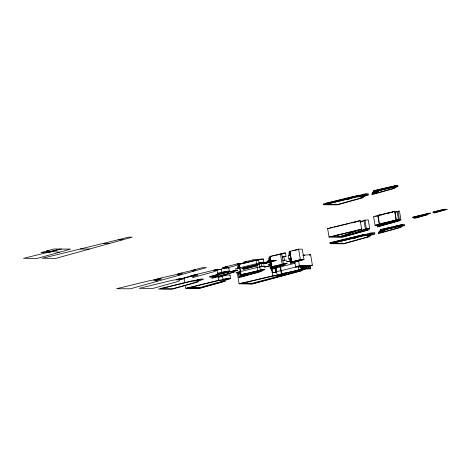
<?xml version="1.0" encoding="UTF-8"?>
<svg xmlns="http://www.w3.org/2000/svg" width="471" height="471" viewBox="0 0 471 471"><rect width="100%" height="100%" fill="white"/><g stroke="black" fill="none" stroke-linecap="round" stroke-linejoin="round"><path stroke-width="0.71" d="M390.93 221.352L383.011 224.143L379.249 224.19A3.886 0.53 -9.5 0 0 375.046 225.356L373.615 216.807M294.781 263.301L280.245 266.939A3.886 0.53 -9.5 0 0 275.894 268.105L276.13 268.34M276.518 272.044L276.53 271.902A3.886 0.53 -9.5 0 1 280.881 270.737L296.848 266.769M156.307 281.581L158.256 278.585L181.794 273.292M178.974 275.282L180.293 273.257L194.965 269.889M179.934 279.68L178.951 281.193L152.94 288.423L139.298 288.329L172.221 280.298L176.501 279.656M193.098 271.355L194.093 269.824L202.836 267.616L206.475 267.64L130.296 288.811L116.655 288.717L149.584 280.687L160.464 278.702M193.575 276.124L192.592 277.637L215.265 271.337L215.977 270.236M194.352 274.934L213.834 270.219M199.133 280.41L198.15 281.917L172.139 289.147L158.497 289.059L191.42 281.028L195.7 280.386M212.774 276.854L211.791 278.361L234.464 272.061L235.176 270.96M213.551 275.659L233.033 270.949M217.561 274.658L217.496 273.168L221.776 272.526A3.886 0.53 -9.5 0 1 227.411 271.184A3.886 0.53 -9.5 0 1 228.017 271.967M220.852 269.759L221.076 269.424M229.813 275.352A3.886 0.53 -9.5 0 0 227.11 275.088A3.886 0.53 -9.5 0 0 222.412 276.324L217.985 277.189L220.387 276.83M224.685 267.758L223.966 268.859L238.085 264.932L238.65 264.072L240.734 263.424L238.055 263.66L225.167 267.01M221.411 273.086L221.941 272.703L225.203 272.55M187.953 288.017L199.61 288.099L224.043 281.305L224.838 280.08L219.003 280.445L187.953 288.017L187.87 287.54M226.398 279.674L225.415 281.181L199.404 288.411L185.762 288.317L185.297 285.532M239.292 265.497A3.886 0.53 -9.5 0 1 238.291 265.668L237.307 267.175L237.531 268.505M240.816 274.923L239.262 264.178L258.55 259.762L260.298 270.213L240.816 274.923A3.886 0.53 -9.5 0 1 244.249 274.946A3.886 0.53 -9.5 0 1 240.039 276.118L239.056 277.625L238.185 272.403M244.726 262.488L244.166 263.348L257.543 259.633L253.904 259.609L245.161 261.817C237.672 263.766 251.726 261.511 245.114 261.894M238.503 274.305L239.486 272.791L240.039 276.118M243.884 268.482L243.166 269.583L257.284 265.662L257.849 264.802L259.933 264.149L257.254 264.39L244.367 267.74M241.346 276.094L240.84 276.871L260.357 271.449L260.899 270.619L258.037 270.748L242.306 274.522L243.525 274.416A5.358 0.73 -9.5 0 1 245.574 274.846A5.358 0.73 -9.5 0 1 241.276 276.106L241.264 275.623M263.925 263.218L263.366 264.078L276.742 260.357L273.103 260.333L264.361 262.541C256.872 264.496 270.925 262.235 264.313 262.618M270.024 257.19A2.432 0.33 -9.5 0 1 269.4 257.296L268.682 258.402L269.029 260.492M286.021 256.354L284.307 256.342L282.217 256.995L286.021 256.354L285.45 252.962L285.043 252.903L270.001 256.371L271.632 267.004A2.432 0.33 -9.5 0 1 273.775 267.016A2.432 0.33 -9.5 0 1 271.149 267.746L270.431 268.847L269.73 264.667M262.441 270.224L261.729 271.325L239.056 277.625M271.632 267.004L270.001 256.371M272.132 267.622L272.385 267.234L272.214 268.093L272.132 267.622L283.1 264.572L283.183 265.049L272.214 268.093M290.419 251.85L289.441 252.032L288.882 252.892L289.347 255.676M290.631 263.342L291.19 262.477L293.292 261.894L291.578 261.882L289.877 251.355L298.62 249.147L302.258 249.171L304.007 259.621L290.631 263.342L289.93 259.162M283.183 265.049L283.571 264.449L282.217 264.461L273.722 266.568L274.375 266.545A3.903 0.53 -9.5 0 1 272.968 267.605L272.462 267.711M271.749 266.822L284.519 263.654L287.216 263.477L285.114 264.066L284.555 264.926L270.431 268.847M291.578 261.882L289.877 251.355M364.277 196.113L363.294 197.626L337.283 204.856L323.642 204.761L323.483 203.813L356.406 195.783L360.686 195.141L360.845 196.089L356.565 196.731L323.642 204.761M375.723 191.556A3.886 0.53 -9.5 0 1 372.908 192.133L371.925 193.646L372.084 194.594L394.751 188.294L395.469 187.193M373.844 191.891L373.874 190.649L393.167 186.228L393.326 187.175L373.844 191.891A3.886 0.53 -9.5 0 1 377.271 191.915A3.886 0.53 -9.5 0 1 373.067 193.081L372.084 194.594M359.85 221.929L365.137 220.063A3.886 0.53 -9.5 0 0 368.251 219.863L369.682 228.411L368.699 229.925L342.688 237.154L329.046 237.06L327.616 228.512L360.209 220.563L361.64 229.112L341.298 236.825M370.795 235.064L369.812 236.572L343.801 243.801L330.159 243.707L330 242.759L362.923 234.729L367.203 234.087L367.362 235.041L363.082 235.683L330.159 243.707M377.253 225.468L377.489 226.892L378.472 225.379L380.433 225.014A3.886 0.53 -9.5 0 0 382.676 224.214M382.24 230.502A3.886 0.53 -9.5 0 1 379.426 231.078L378.443 232.592L378.602 233.539L401.268 227.24L401.987 226.139M380.362 230.837L399.844 226.127L399.685 225.173L380.391 229.595L380.362 230.837A3.886 0.53 -9.5 0 1 383.788 230.861A3.886 0.53 -9.5 0 1 379.585 232.032L378.602 233.539M395.098 212.074L399.443 210.943L400.874 219.492L400.156 220.593L377.489 226.892M414.592 217.437L413.874 218.538L427.998 214.617L428.557 213.752L430.641 213.104L427.962 213.339L415.075 216.689M434.633 212.168L434.074 213.027L447.45 209.312L443.812 209.289L435.069 211.497C427.58 213.451 441.633 211.191 435.021 211.573M380.715 224.019L396.47 220.016L399.326 219.88L398.784 220.716L379.273 226.139L379.95 225.114M302.029 269.1L301.199 269.124L302.747 267.192L312.397 265.22L310.648 254.77L303.442 255.07M303.147 267.687L303.995 266.633L305.915 266.351L304.025 266.633L302.806 268.688L303.695 268.523A3.903 0.53 -9.5 0 1 307.481 268.57L309.07 268.617L308.793 266.203L309.07 268.617M275.894 268.105L271.431 268.947L276.418 268.676M276.636 272.091L276 268.293L275.376 268.688L276.012 272.485L272.067 272.75L276.53 271.902L277.319 275.464A3.886 0.53 -9.5 0 0 283.436 274.664A3.886 0.53 -9.5 0 0 282.706 273.91A3.886 0.53 -9.5 0 0 277.089 275.229L272.833 275.841L239.115 283.795L237.366 273.345L238.773 273.015M276.012 272.485L276.324 272.138L275.688 268.335M241.941 283.053L252.226 283.289L277.507 276.506L278.649 275.235L278.726 275.706L277.59 276.983L252.309 283.76L241.287 283.507L273.08 276.006L278.726 275.706M278.926 276.877L280.333 275.3M300.934 266.733L301.375 269.394L281.44 274.063L280.021 265.609M281.57 275.3L280.851 276.106L301.04 270.695L301.817 269.83L299.067 269.93L282.977 273.663L284.16 273.563A5.358 0.73 -9.5 0 1 285.974 274.045A5.358 0.73 -9.5 0 1 281.499 275.311L281.423 274.84M303.406 269.441L302.382 270.584L252.014 284.09L239.115 283.795M237.331 268.682L237.684 268.494M262.282 259.256L259.503 259.615L260.098 259.704M263.472 266.38L261.9 266.368M285.467 253.033L285.114 253.215M291.131 259.068C287.587 261.005 286.945 253.592 290.872 254.693M286.545 260.239L284.943 260.145L282.853 260.793M288.917 259.144L291.508 258.497M362.711 194.77L363.294 194.558M394.386 185.945L394.439 186.18M396.717 185.798L396.971 185.603L394.963 185.786M375.634 216.436L376.641 216.118M369.464 233.616L369.129 233.869M353.868 222.6L355.782 221.876M357.171 221.717L360.209 220.563M360.274 222.135L363.571 220.887M340.345 236.819L357.212 230.425M369.682 228.411A3.886 0.53 -9.5 0 1 366.568 228.612L348.958 235.153L348.717 233.728M352.596 234.14L366.297 228.947M298.167 266.192L302.341 266.139A3.415 0.465 -9.5 0 1 305.532 265.467M302.388 266.633L302.423 266.615A3.415 0.465 -9.5 0 1 307.757 265.791L308.841 265.638L299.562 266.021L297.554 266.674L302.388 266.633L302.305 266.156M387.009 213.663L389.499 212.804L382.111 214.582M390.612 212.745L394.81 211.302L396.241 219.851L379.65 225.568M395.846 212.15L397.807 211.473M379.273 226.139L397.453 219.869M385.82 224.32L399.42 219.627L397.989 211.079M390.724 222.954L399.237 220.022M294.699 261.417L295.629 266.986L299.426 265.762L312.397 265.22M223.478 268.729L224.249 268.511M354.233 237.143L355.375 236.948M400.903 224.891L402.581 224.543M242.553 275.776L241.694 275.888L241.97 275.77M188.6 287.546L199.527 287.622L223.96 280.828L224.043 281.305M240.763 276.395L260.275 270.972L260.357 271.449M294.381 261.54L300.533 259.833M280.775 275.635L300.963 270.219L301.04 270.695M118.274 239.733L128.477 237.16L132.115 237.184L55.937 258.355L42.296 258.261L118.274 239.733L122.825 239.768M292.874 250.837L297.631 249.636M291.626 261.805L300.368 259.598L304.007 259.621M352.137 222.812L351.713 222.96L352.008 223.007M289.583 255.052L290.289 254.905M261.54 266.439L260.816 266.827M225.014 275.741L225.921 275.541M45.504 252.639L60.023 249.035M272.68 255.941L281.823 253.999M61.542 249.047L23.55 258.308L37.191 258.402L70.632 249.106L53.965 248.994L40.959 252.609L48.537 252.662L52.993 251.42L46.529 251.061L59.481 252.209M325.673 203.507L333.433 201.617M334.846 201.27L354.604 196.454M329.806 228.205L332.591 227.528M333.986 227.187L350.006 223.283M353.238 222.495L358.502 221.211M329.046 237.06L361.969 229.03M359.932 229.76L331.237 236.754L342.894 236.836L367.327 230.048L368.122 228.818L365.39 228.918L363.959 220.369L364.866 220.393M184.832 282.747L184.014 277.872L191.02 276.165M215.535 270.183L221.217 269.2A3.886 0.53 -9.5 0 1 224.42 268.199M186.204 277.566L190.437 276.536M332.897 242.282L363.241 234.888M185.762 288.317L218.685 280.292L222.966 279.65A3.886 0.53 -9.5 0 1 228.453 278.32A3.886 0.53 -9.5 0 1 229.459 279.02A3.886 0.53 -9.5 0 1 223.283 279.868L222.412 276.324M378.154 189.842L375.322 190.525L376.388 190.431M379.573 189.501L390.2 186.94M383.6 223.908L382.864 223.913L384.042 223.59A5.817 0.789 -9.5 0 0 381.539 223.637L379.438 223.896L378.007 215.347L394.81 211.302M380.45 214.982L381.439 214.747M390.135 212.651L392.667 212.038M379.438 223.896L398.731 219.474A2.432 0.33 -9.5 0 0 399.261 219.633L400.874 219.492M391.754 227.081L381.84 229.477L382.905 229.377M393.173 226.739L398.56 225.615M244.249 263.207L239.262 264.178L241.011 274.628M254.876 260.646L256.289 260.304M264.761 266.88L270.383 265.556M264.266 267.222L269.212 266.056M286.38 261.805L290.66 260.81M286.916 261.905L289.689 261.258M308.87 266.68L304.072 267.11M370.235 233.404L371.701 233.157M283.401 253.21L282.6 253.463L283.218 253.498M238.45 268.282L239.916 268.034M291.219 258.915L289.871 258.997L291.39 258.656M284.596 260.333L283.801 260.616L284.655 260.593M271.426 264.137L269.4 264.266L271.673 263.748M240.657 272.309L237.967 272.479L240.551 271.832M309.264 255.011L310.648 254.77M390.906 186.769L393.303 186.675M356.724 195.936L360.409 195.706M363.883 234.788L365.826 234.499M259.109 263.083L239.627 267.799A3.886 0.53 -9.5 0 0 235.735 269.188M219.839 269.606L221.388 269.377M259.745 266.886L240.263 271.602A3.886 0.53 -9.5 0 0 236.036 272.839A3.886 0.53 -9.5 0 0 240.487 272.621M217.349 273.392L221.494 273.092M378.007 215.347L379.962 215.106M364.701 194.27L366.255 194.17M348.369 198.044L349.011 198.05M377.624 215.936L378.549 215.836M428.557 213.752L426.838 213.74M289.83 251.432L290.313 251.373M283.654 253.168L284.513 253.174M238.65 264.072L236.931 264.06M270.707 259.98L268.764 260.463L269.082 260.557M257.849 264.802L256.13 264.79M285.114 264.066L283.412 264.119L281.805 253.716M279.968 267.245L280.881 267.151M379.897 214.888L381.598 214.735M341.928 236.583L345.231 236.183L344.996 234.758M397.895 211.332L397.106 211.385L398.537 219.933M379.285 215.471L379.673 215.435M289.512 255.417L288.281 255.341M261.287 266.827L261.617 266.798M382.87 223.295L383.029 223.283A7.289 0.989 -9.5 0 1 384.931 223.248L385.319 223.283M302.806 255.364L304.237 255.306M361.569 196.625L356.883 196.89L325.832 204.461L337.489 204.538L361.922 197.749L362.717 196.525C358.372 197.125 362.087 197.143 361.675 196.701M258.685 260.21L257.278 260.157M306.327 266.474L310.301 266.356L310.554 268.859L305.467 269M308.988 268.146L307.404 268.093A3.903 0.53 -9.5 0 0 303.618 268.046M295.629 266.986L303.618 266.922M327.616 228.512L329.052 228.517M330 242.759L332.155 242.771M103.755 243.342L109.82 243.383M80.288 249L89.378 249.059M184.014 277.872L185.45 277.878M275.894 275.288L276.565 275.341M221.535 269.424L221.217 269.2L221.776 272.526M390.606 186.61L390.765 187.564M394.739 211.308L396.17 219.863M397.124 225.562L397.283 226.51M373.874 190.649L374.033 191.597M380.391 229.595L380.55 230.543M379.249 224.19L377.819 215.641A3.886 0.53 -9.5 0 0 373.644 216.943M372.908 192.133L373.067 193.081M379.426 231.078L379.585 232.032M364.937 219.998L366.367 228.547M356.406 195.783L356.565 196.731M362.923 234.729L363.082 235.683M341.763 234.01L342.117 236.148A3.303 0.447 -9.5 0 0 338.284 236.807L337.925 234.67M310.206 266.769L310.554 268.859M306.038 266.28L306.115 266.757M298.62 249.147L300.368 259.598M300.845 267.033L301.199 269.124M298.614 260.887L299.426 265.762M298.985 269.453L299.067 269.93M298.384 267.098L298.826 269.759M289.441 252.032L289.995 255.353M290.631 259.156L291.19 262.477M283.919 256.942L284.555 260.74M280.41 253.787L282.158 264.237M280.522 266.627L281.711 273.751M277.507 276.506L277.59 276.983M275.57 275.164L275.653 275.635M271.891 268.882L272.526 272.68M271.637 268.717L272.833 275.841M271.537 269.583L271.749 270.849M269.4 257.296L269.842 259.957M270.589 264.419L271.149 267.746M263.324 259.044L263.878 262.371A2.432 0.33 -9.5 0 1 260.092 263.23A2.432 0.33 -9.5 0 1 260.51 262.582A2.432 0.33 -9.5 0 1 263.878 262.371M261.252 263.101L261.782 266.268M255.989 260.145L257.737 270.595M252.226 283.289L252.309 283.76M238.291 265.668L238.738 268.329M228.853 268.052L229.406 271.378M230.042 275.182L230.602 278.502M225.521 274.446L225.733 275.712M224.125 274.617L224.337 275.882M222.365 275.235L222.577 276.501L222.265 276.548L222.053 275.282M221.629 272.75L221.841 274.016M221.729 274.987L222.047 276.883M217.808 273.321L218.02 274.587M218.921 279.968L219.003 280.445M216.937 269.842L217.814 275.064M218.132 276.966L218.685 280.292M199.527 287.622L199.61 288.099M226.398 267.905A3.886 0.53 -9.5 0 1 228.623 268.229M227.163 272.179A3.886 0.53 -9.5 0 1 226.204 272.379M260.269 267.045A2.432 0.33 -9.5 0 1 260.457 266.562A2.432 0.33 -9.5 0 1 263.695 266.015A2.432 0.33 -9.5 0 1 264.072 266.403M243.442 273.939A5.358 0.73 -9.5 0 1 245.291 274.493M258.75 259.898A2.432 0.33 -9.5 0 1 261.181 259.032A2.432 0.33 -9.5 0 1 262.883 259.28M270.495 256.471A2.432 0.33 -9.5 0 1 272.008 256.483M271.814 264.196A2.432 0.33 -9.5 0 1 268.435 264.455A2.432 0.33 -9.5 0 1 271.685 263.595M268.34 260.769A2.432 0.33 -9.5 0 1 268.087 260.439A2.432 0.33 -9.5 0 1 270.442 259.88M274.293 266.068A3.903 0.53 -9.5 0 1 274.911 266.498M239.068 264.472A3.886 0.53 -9.5 0 1 240.045 264.349M378.472 225.379A3.886 0.53 -9.5 0 1 375.046 225.356M381.304 215.011A5.817 0.789 -9.5 0 1 381.816 215M400.668 225.321A2.432 0.33 -9.5 0 1 400.009 224.985A2.432 0.33 -9.5 0 1 403.111 224.343A2.432 0.33 -9.5 0 1 404.312 224.567M373.686 190.943A3.886 0.53 -9.5 0 1 374.657 190.814M393.185 186.31A2.432 0.33 -9.5 0 1 396.105 185.456A2.432 0.33 -9.5 0 1 397.5 185.745M357.083 232.439A8.36 1.136 -9.5 0 1 358.99 232.362M367.886 229.189A7.689 1.042 -9.5 0 1 365.001 229.436M354.027 231.632A5.929 0.807 -9.5 0 1 352.131 231.661M360.715 195.277A3.886 0.53 -9.5 0 1 364.89 193.975A3.886 0.53 -9.5 0 1 368.092 194.17M367.521 234.311A3.886 0.53 -9.5 0 1 370.907 232.998A3.886 0.53 -9.5 0 1 374.61 233.116M303.866 255.494A3.415 0.465 -9.5 0 1 304.696 255.394M284.084 273.092A5.358 0.73 -9.5 0 1 285.661 273.698M278.985 274.952C283.289 275.358 283.907 273.257 278.985 274.952M302.323 269.259L305.179 268.794L302.323 269.259M303.071 266.769L306.868 266.18L303.094 266.751M197.573 280.816L196.778 282.041L172.339 288.835L160.688 288.752L191.738 281.181L197.573 280.816M214.081 276.83L213.575 277.607L233.092 272.185L233.634 271.355L230.772 271.484L215.188 275.247L216.254 275.152A5.358 0.73 -9.5 0 1 215.329 276.571L214.081 276.83M245.197 268.446L244.949 268.829L255.918 265.785L256.306 265.185L246.451 267.304L247.104 267.281A3.903 0.53 -9.5 0 1 245.703 268.34L245.197 268.446M265.244 263.171L274.717 260.663L272.797 260.651L266.68 262.194A3.415 0.465 -9.5 0 1 265.497 263.118L265.244 263.171M292.509 262.435L301.982 259.927L300.062 259.915L293.992 261.458A3.415 0.465 -9.5 0 1 292.762 262.382L292.509 262.435M374.374 193.063L373.868 193.84L393.379 188.418L393.921 187.582L391.065 187.717L375.481 191.479L377.554 191.35A5.358 0.73 -9.5 0 1 375.623 192.804L374.374 193.063M369.235 235.471L368.44 236.695L344.007 243.483L332.349 243.407L363.4 235.836L369.235 235.471M380.892 232.009L380.385 232.786L399.897 227.363L400.438 226.533L397.583 226.669L381.999 230.425L384.071 230.295A5.358 0.73 -9.5 0 1 382.14 231.75L380.892 232.009M415.905 217.396L415.657 217.785L426.626 214.735L427.014 214.14L417.165 216.26L417.818 216.236A3.903 0.53 -9.5 0 1 416.411 217.296L415.905 217.396M435.952 212.127L445.425 209.613L443.505 209.601L437.435 211.143A3.415 0.465 -9.5 0 1 436.205 212.074L435.952 212.127M178.527 279.285C181.288 280.057 184.956 277.519 178.527 279.285M192.056 270.395C194.817 271.166 198.485 268.635 192.056 270.395M192.174 275.729C194.935 276.501 198.603 273.963 192.174 275.729M197.726 280.01C200.487 280.781 204.155 278.249 197.726 280.01M214.876 270.013L217.655 269.647L214.876 270.013M211.373 276.453C214.134 277.225 217.802 274.693 211.373 276.453M223.584 267.534L226.357 267.169L223.584 267.534M199.039 287.481L199.969 287.357L199.103 287.451M223.802 272.15C226.551 272.921 230.254 270.407 223.802 272.15M237.943 263.878L239.798 263.63L237.943 263.878M244.019 262.288L245.874 262.047L244.019 262.288M234.075 270.737L236.854 270.372L234.075 270.737M224.991 279.274C227.752 280.045 231.42 277.513 224.991 279.274M242.777 268.258L245.556 267.899L242.777 268.258M334.163 204.385L335.552 204.202L334.163 204.385M257.142 264.602L258.991 264.361L257.142 264.602M260.151 262.877L262.924 262.512L260.151 262.877M246.18 273.898L247.104 273.781L246.18 273.898M263.218 263.018L265.073 262.777L263.218 263.018M347.786 199.18L349.17 198.998L347.786 199.18M351.254 200.41L352.644 200.234L351.254 200.41M261.34 270.001L264.119 269.636L261.34 270.001M362.87 195.718C365.631 196.489 369.299 193.952 362.87 195.718M283.218 256.742L285.067 256.501L283.218 256.742M284.407 263.866L286.262 263.625L284.407 263.866M394.368 186.969L397.141 186.604L394.368 186.969M339.567 236.683L340.957 236.501L339.567 236.683M353.191 231.479L354.581 231.296L353.191 231.479M340.68 243.336L342.07 243.154L340.68 243.336M356.659 232.709L358.048 232.527L356.659 232.709M354.304 238.126L355.693 237.943L354.304 238.126M365.985 229.224L367.374 229.047L365.985 229.224M357.772 239.362L359.161 239.18L357.772 239.362M377.065 224.985C379.832 225.756 383.494 223.219 377.065 224.985M367.097 235.877L368.487 235.694L367.097 235.877M369.388 234.664C372.149 235.435 375.817 232.904 369.388 234.664M400.886 225.915L403.659 225.55L400.886 225.915M413.491 217.213L416.264 216.848L413.491 217.213M427.851 213.557L429.705 213.31L427.851 213.557M433.932 211.974L435.781 211.726L433.932 211.974M155.436 280.274A3.886 0.53 -9.5 0 0 161.494 278.903A3.886 0.53 -9.5 0 0 156.107 279.244A3.886 0.53 -9.5 0 0 155.436 280.274M178.533 274.31A2.432 0.33 -9.5 0 0 182.318 273.451A2.432 0.33 -9.5 0 0 178.951 273.663A2.432 0.33 -9.5 0 0 178.533 274.31M178.073 279.886A3.886 0.53 -9.5 0 0 184.137 278.514A3.886 0.53 -9.5 0 0 178.745 278.856A3.886 0.53 -9.5 0 0 178.073 279.886M191.721 276.33A3.886 0.53 -9.5 0 0 197.779 274.958A3.886 0.53 -9.5 0 0 192.392 275.3A3.886 0.53 -9.5 0 0 191.721 276.33M214.817 270.366A2.432 0.33 -9.5 0 0 218.609 269.506A2.432 0.33 -9.5 0 0 215.241 269.718A2.432 0.33 -9.5 0 0 214.817 270.366M223.525 267.887A2.432 0.33 -9.5 0 0 227.31 267.028A2.432 0.33 -9.5 0 0 223.943 267.24A2.432 0.33 -9.5 0 0 223.525 267.887M261.281 270.354A2.432 0.33 -9.5 0 0 265.073 269.494A2.432 0.33 -9.5 0 0 261.705 269.706A2.432 0.33 -9.5 0 0 261.281 270.354M197.272 280.616A3.886 0.53 -9.5 0 0 203.337 279.238A3.886 0.53 -9.5 0 0 197.944 279.586A3.886 0.53 -9.5 0 0 197.272 280.616M242.724 268.611A2.432 0.33 -9.5 0 0 246.51 267.752A2.432 0.33 -9.5 0 0 243.142 267.97A2.432 0.33 -9.5 0 0 242.724 268.611M210.92 277.06A3.886 0.53 -9.5 0 0 216.978 275.682A3.886 0.53 -9.5 0 0 211.591 276.024A3.886 0.53 -9.5 0 0 210.92 277.06M234.016 271.09A2.432 0.33 -9.5 0 0 237.808 270.23A2.432 0.33 -9.5 0 0 234.434 270.442A2.432 0.33 -9.5 0 0 234.016 271.09M413.432 217.567A2.432 0.33 -9.5 0 0 417.218 216.707A2.432 0.33 -9.5 0 0 413.85 216.919A2.432 0.33 -9.5 0 0 413.432 217.567M400.827 226.268A2.432 0.33 -9.5 0 0 404.613 225.409A2.432 0.33 -9.5 0 0 401.245 225.627A2.432 0.33 -9.5 0 0 400.827 226.268M394.309 187.323A2.432 0.33 -9.5 0 0 398.095 186.463A2.432 0.33 -9.5 0 0 394.727 186.675A2.432 0.33 -9.5 0 0 394.309 187.323M362.417 196.319A3.886 0.53 -9.5 0 0 368.481 194.947A3.886 0.53 -9.5 0 0 363.088 195.288A3.886 0.53 -9.5 0 0 362.417 196.319M368.934 235.27A3.886 0.53 -9.5 0 0 374.998 233.893A3.886 0.53 -9.5 0 0 369.605 234.234A3.886 0.53 -9.5 0 0 368.934 235.27M302.582 269.536A2.432 0.33 -9.5 0 0 306.144 268.653A2.432 0.33 -9.5 0 0 302.523 268.965A2.432 0.33 -9.5 0 0 302.582 269.536"/></g></svg>
